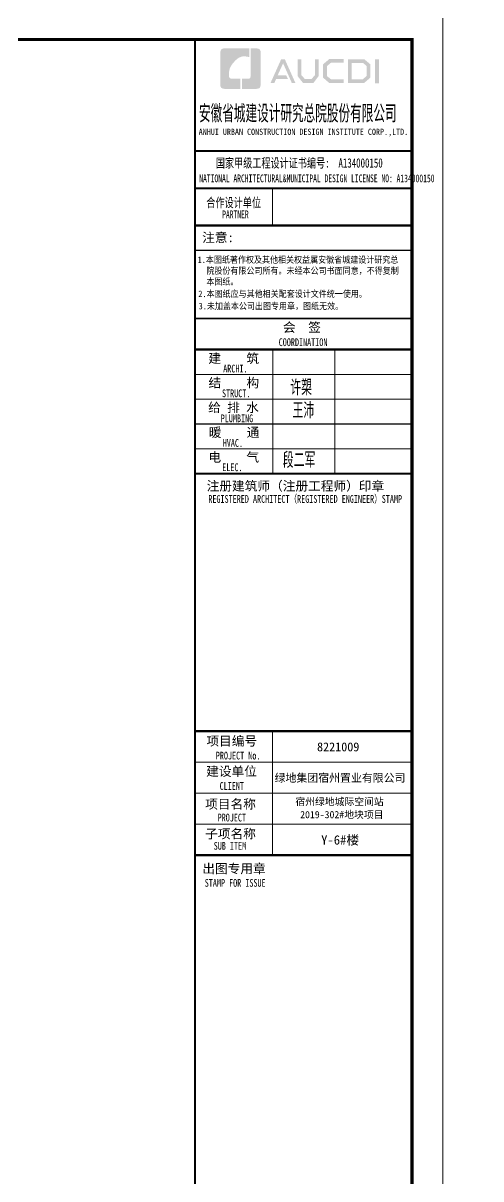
# Model space of a CAD drawing. Extents: x 2803505 to 5851001, y -1372902 to 24339.
# Drawn here: x 2904055 to 2918828, y -726990 to -689729 of the extents above; entities that cross this region are included whole.
import ezdxf
from ezdxf.xclip import XClip

# ---------------------------------------------------------------- set-up
doc = ezdxf.new("R2010")
doc.units = 0
doc.header["$LTSCALE"] = 1000
doc.header["$MEASUREMENT"] = 0
doc.header["$XCLIPFRAME"] = 2
doc.linetypes.add('DASH', pattern=[0.35, 0.25, -0.1])
doc.linetypes.add('DOTE', pattern=[2.42, 2, -0.2, 0.02, -0.2])
doc.layers.get('0').update_dxf_attribs({"linetype": 'CONTINUOUS'})
for name, color, linetype in [('!!电气', 1, 'CONTINUOUS'), ('0-R集水坑', 191, 'CONTINUOUS'), ('PUB_TITLE', 4, 'CONTINUOUS'), ('图签文字', 4, 'CONTINUOUS')]:
    doc.layers.add(name, color=color, linetype=linetype)
for name, color, linetype, lineweight in [('DOTE', 19, 'DOTE', 9), ('图框', 147, 'CONTINUOUS', 20), ('图签', 147, 'CONTINUOUS', 18)]:
    doc.layers.add(name, color=color, linetype=linetype, lineweight=lineweight)
doc.styles.add('HT', font='simhei.ttf')
doc.styles.add('宋体', font='', dxfattribs={"height": 4})
doc.styles.add('建筑图签-1', font='simhei.ttf', dxfattribs={"width": 0.7})
doc.styles.add('建筑图签-2', font='TXT.shx', dxfattribs={"width": 0.5, "bigfont": 'HZTXT.shx'})
doc.styles.get('宋体').set_extended_font_data('SimSun')

# ---------------------------------------------------------------- blocks, each defined once
blk = doc.blocks.new('A$C74D73064')
at = {"layer": '0-R集水坑', "linetype": 'DASH'}
h = blk.add_hatch(dxfattribs=at)
h.set_pattern_fill('LINE', color=252, scale=200, angle=-450, style=0)
h.set_pattern_definition([(270, (1862169.7, -2140718.82), (190.5, -2e-13), [])])
h.paths.add_polyline_path([(38767, 55069), (38767, 54819), (47265, 54819), (47265, 55069)])
at = {"layer": '0-R集水坑', "color": 252, "linetype": 'ByBlock'}
blk.add_lwpolyline([(38717, 54769), (38717, 55119), (47330, 55119), (47330, 54769)], close=True, dxfattribs=at)
at = {"layer": '0-R集水坑', "color": 252}
blk.add_lwpolyline([(38767, 54819), (38767, 55069), (47265, 55069), (47265, 54819)], close=True, dxfattribs=at)
at = {"layer": 'DOTE', "color": 252}
for p, q in [((-86385, 67619), (196116, 67619)), ((196116, 61719), (-86385, 61719))]:
    blk.add_line(p, q, dxfattribs=at)
blk = doc.blocks.new('院标1')
h = blk.add_hatch(color=150)
h.dxf.hatch_style = 1
h.set_gradient(color1=(33, 113, 253), color2=(33, 113, 253), tint=1, name='INVCURVED')
edge = h.paths.add_edge_path()
edge.add_spline(control_points=[(116373, 648379), (116379, 648379), (116382, 648379), (116391, 648379), (116391, 648379), (116391, 648379), (116616, 648379), (116616, 648379), (116616, 648379), (116616, 648379), (116616, 648054), (116616, 648054), (116616, 648054), (116616, 648054), (116108, 648054), (116108, 648054), (116108, 648054), (116028, 648054), (115963, 648111), (115963, 648199), (115963, 648199), (115963, 648199), (115963, 649215), (115963, 649215), (115963, 649215), (115963, 649295), (116018, 649360), (116108, 649360), (116108, 649360), (116108, 649360), (116897, 649360), (116897, 649360), (116897, 649360), (116897, 649360), (116897, 649080), (116897, 649080), (116897, 649080), (116897, 649080), (116566, 649140), (116356, 648859), (116356, 648859), (116245, 648719), (116240, 648545), (116247, 648466), (116247, 648466), (116254, 648386), (116247, 648466), (116247, 648466), (116247, 648466), (116247, 648466), (116258, 648374), (116373, 648379)], knot_values=[0, 0, 0, 0, 0.071429, 0.071429, 0.071429, 0.107143, 0.142857, 0.142857, 0.142857, 0.178571, 0.214286, 0.214286, 0.214286, 0.25, 0.285714, 0.285714, 0.285714, 0.321429, 0.357143, 0.357143, 0.357143, 0.392857, 0.428571, 0.428571, 0.428571, 0.464286, 0.5, 0.5, 0.5, 0.535714, 0.571429, 0.571429, 0.571429, 0.607143, 0.642857, 0.642857, 0.642857, 0.678571, 0.714286, 0.714286, 0.714286, 0.75, 0.785714, 0.785714, 0.785714, 0.821429, 0.857143, 0.857143, 0.857143, 0.928571, 1, 1, 1, 1], degree=3, periodic=0)
h = blk.add_hatch(color=150)
h.dxf.hatch_style = 1
h.set_gradient(color1=(33, 113, 253), color2=(33, 113, 253), tint=1, name='INVCURVED')
edge = h.paths.add_edge_path()
edge.add_spline(control_points=[(117268, 649215), (117268, 649215), (117268, 648199), (117268, 648199), (117268, 648199), (117268, 648114), (117212, 648054), (117123, 648054), (117123, 648054), (117123, 648054), (116663, 648054), (116663, 648054), (116663, 648054), (116663, 648054), (116663, 648379), (116663, 648379), (116663, 648379), (116663, 648379), (116865, 648379), (116865, 648379), (116865, 648379), (116907, 648379), (116941, 648413), (116941, 648455), (116941, 648455), (116941, 648455), (116941, 649360), (116941, 649360), (116941, 649360), (116941, 649360), (117123, 649360), (117123, 649360), (117123, 649360), (117204, 649360), (117268, 649306), (117268, 649215)], knot_values=[0, 0, 0, 0, 0.1, 0.1, 0.1, 0.15, 0.2, 0.2, 0.2, 0.25, 0.3, 0.3, 0.3, 0.35, 0.4, 0.4, 0.4, 0.45, 0.5, 0.5, 0.5, 0.55, 0.6, 0.6, 0.6, 0.65, 0.7, 0.7, 0.7, 0.75, 0.8, 0.8, 0.8, 0.9, 1, 1, 1, 1], degree=3, periodic=0)
blk = doc.blocks.new('A$C6F9B5EEA')
at = {"layer": 'PUB_TITLE'}
h = blk.add_hatch(color=4, dxfattribs=at)
h.paths.add_polyline_path([(5808, 56758), (5934, 56758), (5934, 55988), (5808, 55988)])
h.paths.add_polyline_path([(5056, 56642), (5056, 56116), (5416, 56116), (5540, 56223), (5540, 56541), (5420, 56642)], flags=16)
h.paths.add_polyline_path([(4938, 56760), (4938, 55998), (5460, 55998), (5659, 56168), (5659, 56596), (5463, 56760)])
h.paths.add_polyline_path([(4795, 56764), (4795, 56648), (4388, 56648), (4255, 56537), (4255, 56218), (4388, 56115), (4797, 56115), (4797, 55993), (4333, 55993), (4131, 56168), (4131, 56596), (4329, 56764)])
h.paths.add_polyline_path([(3312, 56762), (3432, 56762), (3432, 56251), (3546, 56120), (3757, 56120), (3871, 56251), (3871, 56762), (3985, 56762), (3985, 56214), (3821, 55997), (3483, 55997), (3312, 56216)])
h.paths.add_polyline_path([(2780, 56760), (2897, 56760), (3239, 55996), (3123, 55996), (2842, 56630), (2667, 56242), (2938, 56242), (2999, 56127), (2618, 56127), (2559, 55994), (2436, 55994)])
for points, const_width in [([(0, 51400), (7000, 51400)], 70), ([(0, 50599), (7000, 50599)], 35)]:
    blk.add_lwpolyline(points, dxfattribs=dict(const_width=const_width))
at = {"layer": '图框'}
for p, q in [((0, 53800), (7000, 53800)), ((0, 53800), (7000, 53800)), ((0, 52600), (7000, 52600))]:
    blk.add_line(p, q, dxfattribs=at)
for points, const_width in [([(0, 0), (0, 57400)], 70), ([(0, 53800), (7000, 53800)], 60), ([(0, 52600), (7000, 52600)], 60), ([(0, 52600), (7000, 52600)], 60), ([(2500, 52600), (2500, 51400)], 35), ([(0, 51400), (7000, 51400)], 60), ([(8, 48400), (7008, 48400)], 60), ([(8, 47400), (7008, 47400)], 70), ([(8, 47400), (7008, 47400)], 70), ([(2508, 47400), (2508, 43400)], 35), ([(4508, 47400), (4508, 43400)], 35), ([(8, 46600), (7008, 46600)], 35), ([(8, 45800), (7008, 45800)], 35), ([(8, 45000), (7008, 45000)], 35), ([(8, 44200), (7008, 44200)], 35), ([(8, 43400), (7008, 43400)], 70), ([(0, 35100), (7000, 35100)], 70), ([(0, 35100), (7000, 35100)], 70), ([(2500, 31100), (2500, 35100)], 35), ([(0, 34100), (7000, 34100)], 35), ([(0, 33100), (7000, 33100)], 35), ([(0, 32100), (7000, 32100)], 35), ([(7000, 31100), (0, 31100)], 70)]:
    blk.add_lwpolyline(points, dxfattribs=dict(at, const_width=const_width))
blk.add_blockref('院标1', (-115149, -592249))
at = {"layer": 'PUB_TITLE', "style": 'HT', "width": 0.88}
for s, p in [('1.本图纸著作权及其他相关权益属安徽省城建设计研究总', (86, 50193)), ('院股份有限公司所有。未经本公司书面同意，不得复制', (365, 49839)), ('本图纸。', (365, 49489)), (' 2.本图纸应与其他相关配套设计文件统一使用。 ', (-25, 49092)), ('3.未加盖本公司出图专用章，图纸无效。', (118, 48698))]:
    blk.add_text(s, height=210, dxfattribs=at).set_placement(p)
at = {"layer": '图签', "color": 154, "style": '宋体'}
for s, height, p in [('8221009', 286.7, (3937, 34448)), ('绿地集团宿州置业有限公司', 258.01, (2568, 33462)), ('宿州绿地城际空间站', 232.2, (3238, 32709)), ('2019-302#地块项目', 232.21, (3392, 32291))]:
    blk.add_text(s, height=height, dxfattribs=at).set_placement(p)
at = {"layer": '图签文字', "color": 7, "style": '建筑图签-1'}
for s, height, width, p in [('安徽省城建设计研究总院股份有限公司', 500, 0.55, (128, 54777)), ('国家甲级工程设计证书编号:  A134000150', 300, 0.7, (672, 53267)), ('合作设计单位', 300, 0.7, (365, 51990))]:
    blk.add_text(s, height=height, dxfattribs=dict(at, width=width)).set_placement(p)
at = {"layer": '图签文字', "linetype": 'Continuous', "style": '建筑图签-1', "width": 0.91}
blk.add_text('ANHUI URBAN CONSTRUCTION DESIGN INSTITUTE CORP.,LTD.', height=200, dxfattribs=at).set_placement((118, 54322))
at = {"layer": '图签文字', "style": '建筑图签-1'}
for s, width, p in [('NATIONAL ARCHITECTURAL&MUNICIPAL DESIGN LICENSE NO: A134000150', 0.6, (137, 52795)), ('PARTNER', 0.6, (875, 51634)), ('COORDINATION', 0.7, (2700, 47513)), ('ARCHI.', 0.7, (909, 46662)), ('STRUCT.', 0.7, (870, 45865)), ('PLUMBING', 0.7, (829, 45058)), ('HVAC.', 0.7, (894, 44265)), ('ELEC.', 0.7, (878, 43480)), ('REGISTERED ARCHITECT（REGISTERED ENGINEER）STAMP', 0.7, (429, 42459)), ('PROJECT No.', 0.7, (670, 34185, -1799)), ('CLIENT', 0.7, (794, 33206)), ('PROJECT', 0.7, (729, 32187)), ('SUB ITEM', 0.7, (602, 31276)), ('STAMP FOR ISSUE', 0.7, (313, 30081))]:
    blk.add_text(s, height=250, dxfattribs=dict(at, width=width)).set_placement(p)
at = {"layer": '图签文字', "color": 7, "style": '建筑图签-1'}
for s, p in [('注意:', (231, 50863)), ('会  签', (2835, 47968)), ('建    筑', (430, 46967)), ('结    构', (434, 46179)), ('给 排 水', (425, 45385)), ('暖    通', (443, 44582)), ('电    气', (433, 43782)), ('注册建筑师（注册工程师）印章', (375, 42854)), ('项目编号', (368, 34632)), ('建设单位', (360, 33655)), ('项目名称', (327, 32597)), ('子项名称', (327, 31640)), ('出图专用章', (236, 30518))]:
    blk.add_text(s, height=300, dxfattribs=at).set_placement(p)
at = {"layer": '图签文字', "color": 1, "style": '建筑图签-2', "width": 0.7}
for s, p in [('许槊', (3075, 45928)), ('王沛', (3146, 45187)), ('段二军', (2832, 43587))]:
    blk.add_text(s, height=500, dxfattribs=at).set_placement(p)
at = {"layer": '图签文字', "color": 2, "style": '建筑图签-1'}
blk.add_text('Y-6#楼', height=300, dxfattribs=at).set_placement((4069, 31441))

msp = doc.modelspace()

# ---------------------------------------------------------------- linework, layer by layer
at = {"layer": '图框'}
for points in [[(2833503.5, -689253.6), (2917603.5, -689253.6), (2917603.5, -748653.6), (2833503.5, -748653.6)], [(2917603.5, -689253.6), (3001703.5, -689253.6), (3001703.5, -748653.6), (2917603.5, -748653.6)]]:
    msp.add_lwpolyline(points, close=True, dxfattribs=at)
at = {"layer": '图框', "const_width": 100}
msp.add_lwpolyline([(2916603.5, -747653.6), (2916603.5, -690253.6), (2836003.5, -690253.6), (2836003.5, -747653.6)], close=True, dxfattribs=at)

# ---------------------------------------------------------------- block references
at = {"layer": '!!电气'}
msp.add_blockref('A$C6F9B5EEA', (2909603.5, -747653.6), dxfattribs=at)
ref = msp.add_blockref('A$C74D73064', (2860689.2, -781511.3))
XClip(ref).set_block_clipping_path([(-14883.2465648082, 50822.2568892687), (39116.7403027331, 70322.2568880918)])

doc.saveas('drawing.dxf')
